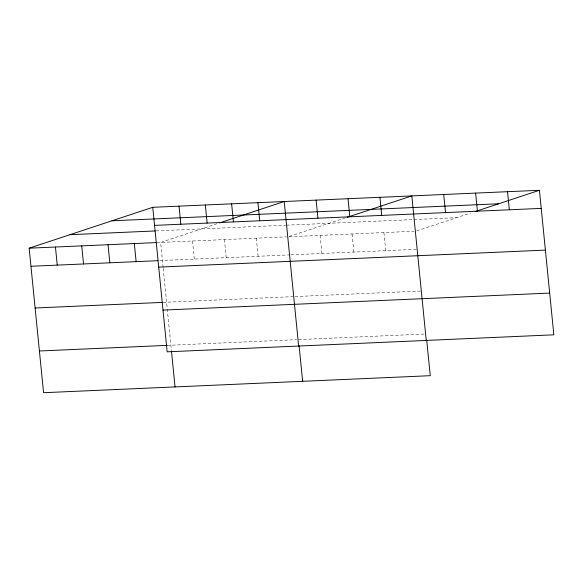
<?xml version="1.0" encoding="UTF-8"?>
<svg xmlns="http://www.w3.org/2000/svg" width="583" height="583" viewBox="0 0 583 583"><rect width="100%" height="100%" fill="white"/><g stroke="black" fill="none" stroke-linecap="round" stroke-linejoin="round"><path stroke-width="0.44" stroke-dasharray="2.92 2.19" d="M217.065 223.734L160.624 242.404L163.123 267.444M345.493 217.845L288.228 236.785L414.054 231.254M416.677 230.89L470.619 213.05M156.076 230.904L285.59 225.206M286.479 225.169L456.613 217.685M156.995 242.564L286.45 236.866M159.706 260.608L290.028 254.88M290.917 254.837L417.632 249.262M162.963 302.373L293.307 296.638M295.078 296.565L420.911 291.026M167.255 345.362L296.711 339.663M298.489 339.59L424.315 334.052M383.927 232.581L385.735 250.668M352.03 233.98L353.83 252.067M320.125 235.386L321.933 253.474M256.323 238.192L258.131 256.28M224.426 239.591L226.226 257.686M192.521 240.998L194.328 259.085M163.204 268.311L171.402 350.419"/><path stroke-width="0.87" d="M426.698 340.057L430.254 375.692L43.572 392.709L29.15 248.183L152.746 207.308L539.428 190.291L553.85 334.817L167.168 351.826L152.746 207.308M219.536 222.917L284.22 201.521L298.642 346.04M347.14 217.299L411.824 195.91L426.246 340.428M475.568 211.418L539.428 190.291M111.958 220.797L498.64 203.78M154.553 225.395L541.228 208.386M69.938 234.694L155.165 230.948M29.15 248.183L156.084 242.601M30.957 266.278L157.891 260.688M158.714 267.116L545.396 250.107M35.118 307.999L162.059 302.417M163.007 310.105L549.689 293.089M39.411 350.988L167.255 345.362M507.523 191.698L509.331 209.785M475.626 193.097L477.426 211.192M443.721 194.503L445.529 212.591M379.919 197.309L381.727 215.397M348.022 198.716L349.822 216.803M316.117 200.115L317.924 218.21M299.094 345.675L302.65 381.311M257.919 202.68L259.726 220.768M231.626 203.831L233.433 221.926M205.333 204.99L207.14 223.078M179.039 206.149L180.847 224.236M171.489 351.287L175.046 386.923M134.323 243.556L136.131 261.65M108.03 244.714L109.837 262.802M81.737 245.873L83.544 263.961M55.443 247.032L57.251 265.119"/></g></svg>
